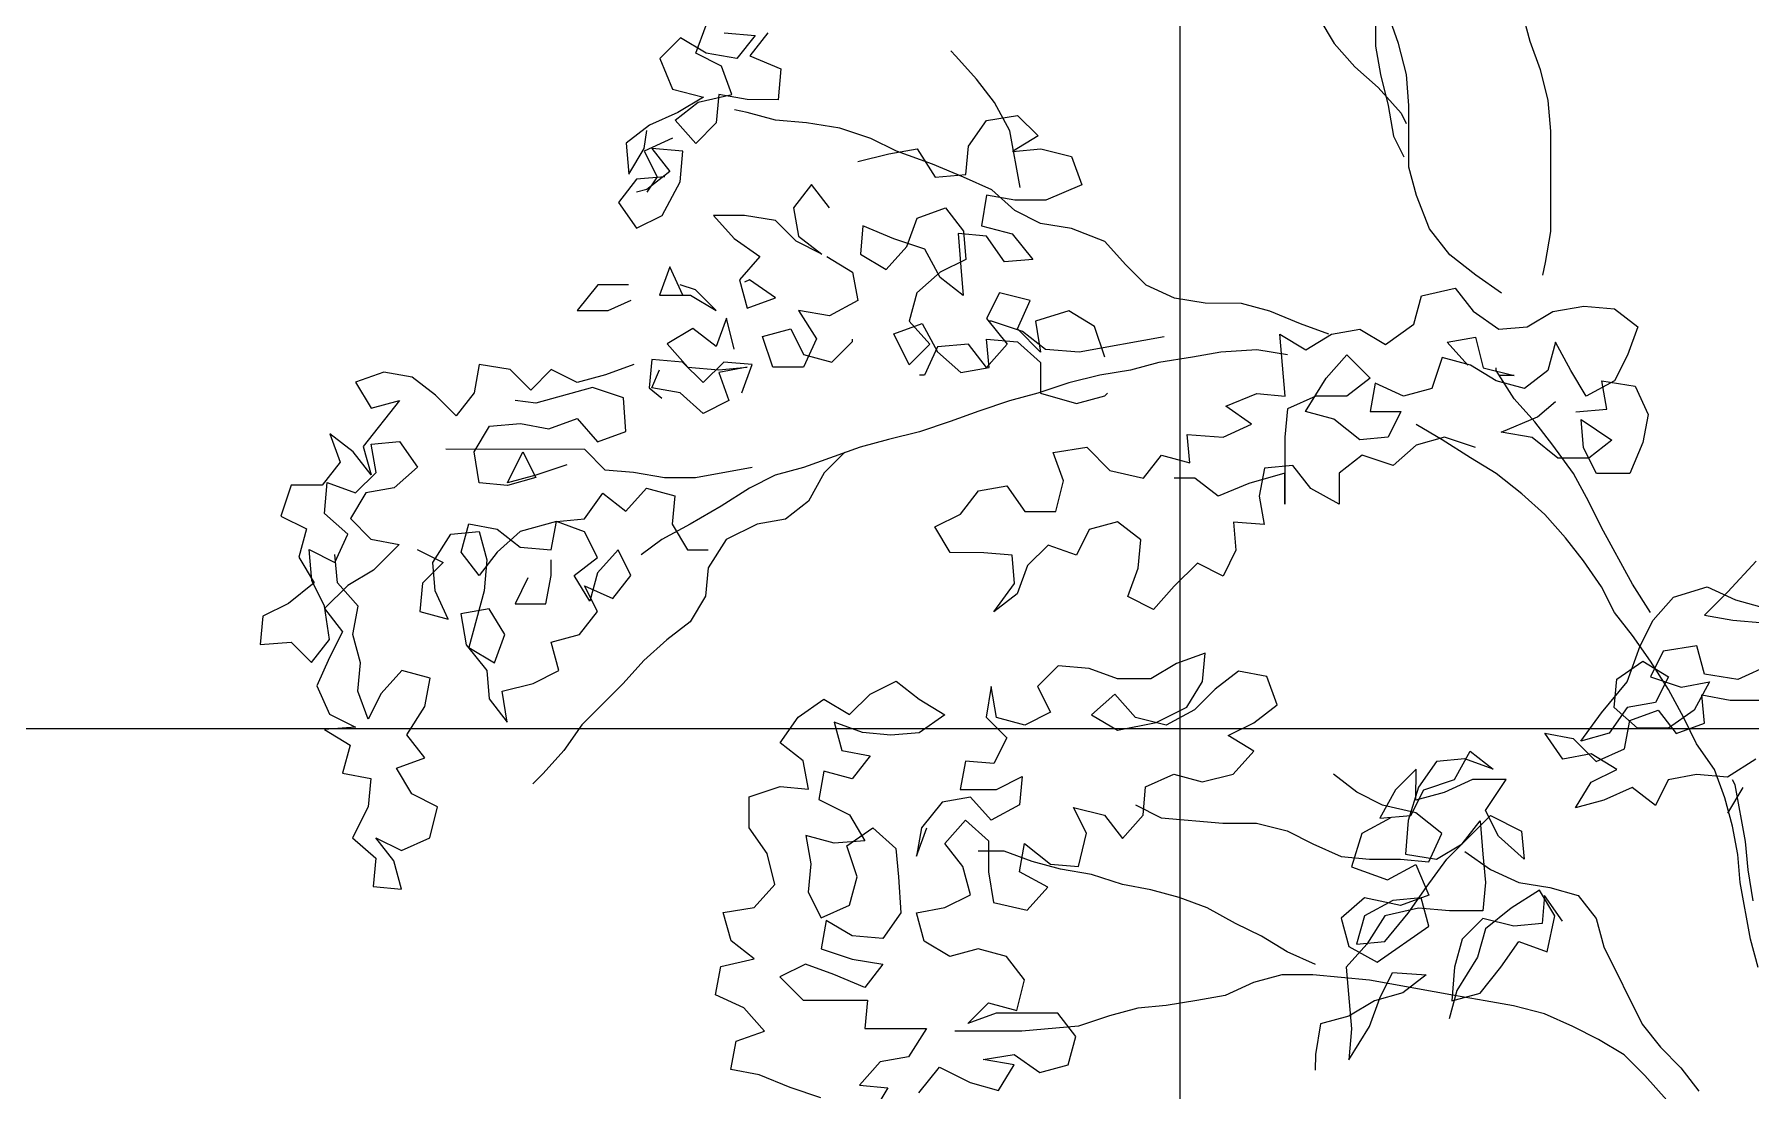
# Model space of a CAD drawing. Header units: millimetres. Extents: x 684983 to 685377, y 990360 to 990509.
# Drawn here: x 685171.336 to 685172.297, y 990437.835 to 990438.427 of the extents above; entities that cross this region are included whole.
import ezdxf

# ---------------------------------------------------------------- set-up
doc = ezdxf.new("R2010")
doc.units = ezdxf.units.MM
doc.layers.add('grid', color=8, linetype='Continuous', lineweight=9)
doc.layers.add('TEAK', color=7, linetype='Continuous')

# ---------------------------------------------------------------- blocks, each defined once
blk = doc.blocks.new('A$C25655A80')
at = {"color": 62}
for p, q in [((-0.45019, 1.7769), (-0.44443, 1.76728)), ((-0.42904, 1.77784), (-0.42905, 1.7663)), ((-0.42039, 1.76726), (-0.42423, 1.77784)), ((-0.37424, 1.77875), (-0.37137, 1.76817)), ((-0.6886, 1.76943), (-0.69629, 1.76174)), ((-0.67899, 1.76365), (-0.6886, 1.76943)), ((-0.68283, 1.76365), (-0.67898, 1.77422)), ((-0.67225, 1.77133), (-0.66072, 1.77036)), ((-0.66072, 1.77036), (-0.66745, 1.76172)), ((-0.65591, 1.77132), (-0.66265, 1.76267)), ((-0.67322, 1.75884), (-0.68283, 1.76365)), ((-0.66745, 1.76172), (-0.67899, 1.76365)), ((-0.66265, 1.76267), (-0.65112, 1.75786)), ((-0.58574, 1.7626), (-0.58766, 1.76453)), ((-0.57806, 1.75394), (-0.58574, 1.7626)), ((-0.44443, 1.76728), (-0.43674, 1.75862)), ((-0.42905, 1.7663), (-0.42713, 1.75573)), ((-0.41752, 1.75572), (-0.42039, 1.76726)), ((-0.37137, 1.76817), (-0.36753, 1.7576)), ((-0.69629, 1.76174), (-0.6915, 1.7502)), ((-0.66939, 1.74826), (-0.67322, 1.75884)), ((-0.65112, 1.75786), (-0.65209, 1.74632)), ((-0.43674, 1.75862), (-0.4281, 1.75092)), ((-0.36753, 1.7576), (-0.36466, 1.74606)), ((-0.6915, 1.7502), (-0.67996, 1.74731)), ((-0.57134, 1.74529), (-0.57806, 1.75394)), ((-0.4281, 1.75092), (-0.41946, 1.7413)), ((-0.42713, 1.75573), (-0.42426, 1.74419)), ((-0.41657, 1.74418), (-0.41752, 1.75572)), ((-0.69055, 1.73867), (-0.68189, 1.74539)), ((-0.67996, 1.74731), (-0.68958, 1.74155)), ((-0.68189, 1.74539), (-0.66939, 1.74826)), ((-0.6742, 1.74826), (-0.67517, 1.73769)), ((-0.66362, 1.74633), (-0.6742, 1.74826)), ((-0.65209, 1.74632), (-0.66362, 1.74633)), ((-0.56558, 1.73471), (-0.57134, 1.74529)), ((-0.42426, 1.74419), (-0.42235, 1.73265)), ((-0.41659, 1.72111), (-0.41657, 1.74418)), ((-0.36466, 1.74606), (-0.36371, 1.73452)), ((-0.70016, 1.73675), (-0.70882, 1.73003)), ((-0.68958, 1.74155), (-0.70016, 1.73675)), ((-0.68286, 1.73001), (-0.69055, 1.73867)), ((-0.67517, 1.73769), (-0.68286, 1.73001)), ((-0.66363, 1.74153), (-0.66843, 1.74249)), ((-0.65306, 1.73863), (-0.66363, 1.74153)), ((-0.64152, 1.73766), (-0.65306, 1.73863)), ((-0.62903, 1.73573), (-0.64152, 1.73766)), ((-0.58097, 1.72895), (-0.57423, 1.73856)), ((-0.57423, 1.73856), (-0.56269, 1.74047)), ((-0.56269, 1.74047), (-0.55501, 1.73277)), ((-0.41946, 1.7413), (-0.41754, 1.73745)), ((-0.70209, 1.7281), (-0.70112, 1.73483)), ((-0.69151, 1.73194), (-0.70209, 1.72714)), ((-0.61749, 1.73187), (-0.62903, 1.73573)), ((-0.60788, 1.72705), (-0.61749, 1.73187)), ((-0.56175, 1.71355), (-0.56558, 1.73471)), ((-0.55501, 1.73277), (-0.56463, 1.72702)), ((-0.42235, 1.73265), (-0.41851, 1.72496)), ((-0.36371, 1.73452), (-0.36374, 1.69703)), ((-0.70882, 1.73003), (-0.70787, 1.71849)), ((-0.70787, 1.71849), (-0.70209, 1.7281)), ((-0.70209, 1.72714), (-0.69729, 1.71752)), ((-0.69921, 1.7281), (-0.69249, 1.71944)), ((-0.68767, 1.72713), (-0.69921, 1.7281)), ((-0.68864, 1.71559), (-0.68767, 1.72713)), ((-0.62231, 1.72322), (-0.61077, 1.7261)), ((-0.61077, 1.7261), (-0.60019, 1.72801)), ((-0.59443, 1.72224), (-0.60788, 1.72705)), ((-0.60019, 1.72801), (-0.59347, 1.71743)), ((-0.58194, 1.71838), (-0.58097, 1.72895)), ((-0.56463, 1.72702), (-0.55405, 1.72797)), ((-0.55405, 1.72797), (-0.54252, 1.72507)), ((-0.54252, 1.72507), (-0.53868, 1.71449)), ((-0.69441, 1.71752), (-0.70499, 1.71657)), ((-0.69249, 1.71944), (-0.70114, 1.71272)), ((-0.69729, 1.71752), (-0.70114, 1.71176)), ((-0.5829, 1.71742), (-0.59443, 1.72224)), ((-0.59347, 1.71743), (-0.58194, 1.71838)), ((-0.41372, 1.71053), (-0.41659, 1.72111)), ((-0.70499, 1.71657), (-0.71172, 1.70792)), ((-0.70114, 1.71272), (-0.70499, 1.71176)), ((-0.69539, 1.7031), (-0.68864, 1.71559)), ((-0.63962, 1.71459), (-0.64636, 1.70594)), ((-0.6329, 1.70593), (-0.63962, 1.71459)), ((-0.57233, 1.7126), (-0.5829, 1.71742)), ((-0.56368, 1.7049), (-0.57233, 1.7126)), ((-0.53868, 1.71449), (-0.55215, 1.70874)), ((-0.71172, 1.70792), (-0.705, 1.6983)), ((-0.64636, 1.70594), (-0.64444, 1.69537)), ((-0.60022, 1.70205), (-0.58964, 1.70589)), ((-0.58964, 1.70589), (-0.58292, 1.69723)), ((-0.57425, 1.71068), (-0.57619, 1.69915)), ((-0.56368, 1.70875), (-0.57425, 1.71068)), ((-0.55215, 1.70874), (-0.56368, 1.70875)), ((-0.55408, 1.70009), (-0.56368, 1.7049)), ((-0.40892, 1.69803), (-0.41372, 1.71053)), ((-0.705, 1.6983), (-0.69539, 1.7031)), ((-0.67616, 1.70308), (-0.66848, 1.69443)), ((-0.66462, 1.70307), (-0.67616, 1.70308)), ((-0.65309, 1.70114), (-0.66462, 1.70307)), ((-0.64541, 1.69344), (-0.65309, 1.70114)), ((-0.62041, 1.69919), (-0.62138, 1.68862)), ((-0.60888, 1.69437), (-0.62041, 1.69919)), ((-0.60407, 1.69148), (-0.60022, 1.70205)), ((-0.57619, 1.69915), (-0.56465, 1.69625)), ((-0.54254, 1.69816), (-0.55408, 1.70009)), ((-0.66848, 1.69443), (-0.65887, 1.68769)), ((-0.6358, 1.68863), (-0.64541, 1.69344)), ((-0.64444, 1.69537), (-0.6358, 1.68863)), ((-0.59734, 1.69052), (-0.60888, 1.69437)), ((-0.57427, 1.6953), (-0.58484, 1.69627)), ((-0.58484, 1.69627), (-0.58389, 1.68377)), ((-0.58292, 1.69723), (-0.58197, 1.68666)), ((-0.56755, 1.68568), (-0.57427, 1.6953)), ((-0.56465, 1.69625), (-0.55697, 1.68663)), ((-0.53005, 1.69334), (-0.54254, 1.69816)), ((-0.52237, 1.68468), (-0.53005, 1.69334)), ((-0.40124, 1.68841), (-0.40892, 1.69803)), ((-0.36374, 1.69703), (-0.36567, 1.6855)), ((-0.65887, 1.68769), (-0.66657, 1.67904)), ((-0.63388, 1.68767), (-0.62427, 1.68189)), ((-0.62138, 1.68862), (-0.61177, 1.68284)), ((-0.61177, 1.68284), (-0.60407, 1.69148)), ((-0.59159, 1.67994), (-0.59734, 1.69052)), ((-0.58197, 1.68666), (-0.59158, 1.68186)), ((-0.55697, 1.68663), (-0.56755, 1.68568)), ((-0.39163, 1.68071), (-0.40124, 1.68841)), ((-0.36567, 1.6855), (-0.36664, 1.68069)), ((-0.69252, 1.68387), (-0.69637, 1.6733)), ((-0.68772, 1.6733), (-0.69252, 1.68387)), ((-0.62427, 1.68189), (-0.62236, 1.67131)), ((-0.59158, 1.68186), (-0.60024, 1.67418)), ((-0.58294, 1.6732), (-0.59159, 1.67994)), ((-0.58389, 1.68377), (-0.58294, 1.6732)), ((-0.51468, 1.67698), (-0.52237, 1.68468)), ((-0.38203, 1.67398), (-0.39163, 1.68071)), ((-0.71944, 1.67717), (-0.72714, 1.66756)), ((-0.70791, 1.67716), (-0.71944, 1.67717)), ((-0.69637, 1.6733), (-0.68484, 1.67329)), ((-0.68291, 1.67521), (-0.68868, 1.67714)), ((-0.68484, 1.67329), (-0.67523, 1.66752)), ((-0.67523, 1.66752), (-0.68291, 1.67521)), ((-0.66657, 1.67904), (-0.66369, 1.66847)), ((-0.66272, 1.67904), (-0.66465, 1.67808)), ((-0.65312, 1.6723), (-0.66272, 1.67904)), ((-0.60024, 1.67418), (-0.60314, 1.6636)), ((-0.56948, 1.67415), (-0.5743, 1.66454)), ((-0.55795, 1.67125), (-0.56948, 1.67415)), ((-0.50411, 1.67217), (-0.51468, 1.67698)), ((-0.41472, 1.66247), (-0.41183, 1.67304)), ((-0.41183, 1.67304), (-0.39933, 1.67591)), ((-0.39933, 1.67591), (-0.39261, 1.66726)), ((-0.72714, 1.66756), (-0.7156, 1.66755)), ((-0.7156, 1.66755), (-0.70695, 1.67139)), ((-0.66369, 1.66847), (-0.65312, 1.6723)), ((-0.64447, 1.66749), (-0.63775, 1.65691)), ((-0.63293, 1.66555), (-0.64447, 1.66749)), ((-0.62236, 1.67131), (-0.63293, 1.66555)), ((-0.56276, 1.66068), (-0.55795, 1.67125)), ((-0.54353, 1.6674), (-0.55603, 1.66356)), ((-0.53392, 1.66162), (-0.54353, 1.6674)), ((-0.49258, 1.67023), (-0.50411, 1.67217)), ((-0.47912, 1.67022), (-0.49258, 1.67023)), ((-0.46855, 1.66733), (-0.47912, 1.67022)), ((-0.45702, 1.66251), (-0.46855, 1.66733)), ((-0.39261, 1.66726), (-0.383, 1.66052)), ((-0.37243, 1.66147), (-0.36281, 1.66723)), ((-0.36281, 1.66723), (-0.35127, 1.66914)), ((-0.35127, 1.66914), (-0.33974, 1.66817)), ((-0.33974, 1.66817), (-0.33109, 1.66143)), ((-0.68389, 1.66079), (-0.69351, 1.65504)), ((-0.67524, 1.65406), (-0.68389, 1.66079)), ((-0.67139, 1.66463), (-0.67524, 1.65406)), ((-0.66851, 1.65309), (-0.67139, 1.66463)), ((-0.65794, 1.65789), (-0.64736, 1.66076)), ((-0.64736, 1.66076), (-0.64256, 1.65114)), ((-0.60891, 1.6588), (-0.59833, 1.66264)), ((-0.60314, 1.6636), (-0.59545, 1.65495)), ((-0.59833, 1.66264), (-0.59257, 1.65206)), ((-0.5743, 1.66454), (-0.56661, 1.65492)), ((-0.57237, 1.66358), (-0.57334, 1.66358)), ((-0.56084, 1.65972), (-0.57237, 1.66358)), ((-0.55412, 1.65202), (-0.56276, 1.66068)), ((-0.55603, 1.66356), (-0.55412, 1.65202)), ((-0.53009, 1.65008), (-0.53392, 1.66162)), ((-0.44645, 1.65865), (-0.45702, 1.66251)), ((-0.44549, 1.65865), (-0.43491, 1.66057)), ((-0.43491, 1.66057), (-0.4253, 1.65479)), ((-0.4253, 1.65479), (-0.41472, 1.66247)), ((-0.383, 1.66052), (-0.37243, 1.66147)), ((-0.33109, 1.66143), (-0.33494, 1.65086)), ((-0.69351, 1.65504), (-0.68582, 1.64638)), ((-0.6541, 1.64635), (-0.65794, 1.65789)), ((-0.63775, 1.65691), (-0.64257, 1.64634)), ((-0.63199, 1.64825), (-0.62429, 1.65593)), ((-0.62429, 1.65593), (-0.62429, 1.65689)), ((-0.60315, 1.64726), (-0.60891, 1.6588)), ((-0.59545, 1.65495), (-0.60315, 1.64726)), ((-0.59257, 1.65398), (-0.59739, 1.64341)), ((-0.58103, 1.65493), (-0.59257, 1.65398)), ((-0.57431, 1.64627), (-0.58103, 1.65493)), ((-0.56661, 1.65492), (-0.57431, 1.64627)), ((-0.5743, 1.65685), (-0.56277, 1.65588)), ((-0.57335, 1.64627), (-0.5743, 1.65685)), ((-0.56277, 1.65588), (-0.55412, 1.64818)), ((-0.5522, 1.65298), (-0.56084, 1.65972)), ((-0.50797, 1.65775), (-0.5397, 1.65201)), ((-0.46471, 1.65867), (-0.45511, 1.65289)), ((-0.46281, 1.6356), (-0.46471, 1.65867)), ((-0.45511, 1.65289), (-0.44549, 1.65865)), ((-0.40223, 1.65573), (-0.39166, 1.65764)), ((-0.39455, 1.64707), (-0.40223, 1.65573)), ((-0.39166, 1.65764), (-0.38878, 1.6461)), ((-0.36186, 1.65569), (-0.36475, 1.64512)), ((-0.3561, 1.64511), (-0.36186, 1.65569)), ((-0.76369, 1.64741), (-0.76562, 1.63684)), ((-0.75215, 1.64548), (-0.76369, 1.64741)), ((-0.70601, 1.64736), (-0.71659, 1.64352)), ((-0.69928, 1.64927), (-0.70025, 1.6387)), ((-0.68774, 1.6483), (-0.69928, 1.64927)), ((-0.68006, 1.6406), (-0.68774, 1.6483)), ((-0.67236, 1.64829), (-0.68006, 1.6406)), ((-0.66179, 1.64732), (-0.67236, 1.64829)), ((-0.66565, 1.63675), (-0.66179, 1.64732)), ((-0.64256, 1.65114), (-0.63199, 1.64825)), ((-0.59257, 1.65206), (-0.58393, 1.64436)), ((-0.55412, 1.64818), (-0.55413, 1.63664)), ((-0.5397, 1.65201), (-0.5522, 1.65298)), ((-0.5099, 1.64814), (-0.52048, 1.64526)), ((-0.49741, 1.65005), (-0.5099, 1.64814)), ((-0.48683, 1.65196), (-0.49741, 1.65005)), ((-0.47337, 1.65291), (-0.48683, 1.65196)), ((-0.46184, 1.65098), (-0.47337, 1.65291)), ((-0.44742, 1.64231), (-0.43973, 1.65096)), ((-0.43973, 1.65096), (-0.43108, 1.6423)), ((-0.40416, 1.64996), (-0.40801, 1.63843)), ((-0.39359, 1.64707), (-0.40416, 1.64996)), ((-0.38398, 1.64129), (-0.39359, 1.64707)), ((-0.33494, 1.65086), (-0.33976, 1.64125)), ((-0.79926, 1.64456), (-0.80984, 1.64072)), ((-0.80984, 1.64072), (-0.80408, 1.6311)), ((-0.78869, 1.64263), (-0.79926, 1.64456)), ((-0.78004, 1.63589), (-0.78869, 1.64263)), ((-0.74447, 1.63778), (-0.75215, 1.64548)), ((-0.73677, 1.64546), (-0.74447, 1.63778)), ((-0.72717, 1.64065), (-0.73677, 1.64546)), ((-0.71659, 1.64352), (-0.72717, 1.64065)), ((-0.69929, 1.6387), (-0.6964, 1.64543)), ((-0.68582, 1.64638), (-0.67429, 1.6454)), ((-0.66371, 1.64636), (-0.67429, 1.64444)), ((-0.67429, 1.6454), (-0.66371, 1.64636)), ((-0.67429, 1.64444), (-0.67045, 1.63387)), ((-0.64257, 1.64634), (-0.6541, 1.64635)), ((-0.59739, 1.64341), (-0.59931, 1.64341)), ((-0.58393, 1.64436), (-0.57335, 1.64627)), ((-0.53202, 1.64335), (-0.54356, 1.64048)), ((-0.52048, 1.64526), (-0.53202, 1.64335)), ((-0.45513, 1.62982), (-0.44742, 1.64231)), ((-0.43108, 1.6423), (-0.43974, 1.63558)), ((-0.38878, 1.6461), (-0.37725, 1.64321)), ((-0.38398, 1.64514), (-0.38398, 1.6461)), ((-0.37726, 1.63456), (-0.38398, 1.64514)), ((-0.37341, 1.6384), (-0.38398, 1.64129)), ((-0.37725, 1.64321), (-0.38302, 1.64322)), ((-0.36475, 1.64512), (-0.37341, 1.6384)), ((-0.35034, 1.6355), (-0.3561, 1.64511)), ((-0.33976, 1.64125), (-0.35034, 1.6355)), ((-0.34457, 1.64126), (-0.33207, 1.63932)), ((-0.34265, 1.63068), (-0.34457, 1.64126)), ((-0.77236, 1.62819), (-0.78004, 1.63589)), ((-0.76562, 1.63684), (-0.77236, 1.62819)), ((-0.7214, 1.63872), (-0.74255, 1.63297)), ((-0.70987, 1.63486), (-0.7214, 1.63872)), ((-0.70892, 1.62237), (-0.70987, 1.63486)), ((-0.70025, 1.6387), (-0.69545, 1.63485)), ((-0.68872, 1.63677), (-0.69929, 1.6387)), ((-0.68007, 1.62907), (-0.68872, 1.63677)), ((-0.5551, 1.63664), (-0.56567, 1.63377)), ((-0.54356, 1.64048), (-0.5551, 1.63664)), ((-0.55413, 1.63664), (-0.54068, 1.63279)), ((-0.54068, 1.63279), (-0.5301, 1.63566)), ((-0.5301, 1.63566), (-0.52914, 1.63662)), ((-0.48493, 1.63177), (-0.47339, 1.63657)), ((-0.47339, 1.63657), (-0.46281, 1.6356)), ((-0.45128, 1.63559), (-0.46185, 1.63079)), ((-0.43974, 1.63558), (-0.45128, 1.63559)), ((-0.42916, 1.64037), (-0.43109, 1.6298)), ((-0.41859, 1.63556), (-0.42916, 1.64037)), ((-0.40801, 1.63843), (-0.41859, 1.63556)), ((-0.36957, 1.6259), (-0.37726, 1.63456)), ((-0.33207, 1.63932), (-0.32727, 1.62875)), ((-0.7935, 1.63398), (-0.80698, 1.61669)), ((-0.80408, 1.6311), (-0.7935, 1.63398)), ((-0.74255, 1.63297), (-0.75024, 1.63394)), ((-0.67045, 1.63387), (-0.68007, 1.62907)), ((-0.57721, 1.62994), (-0.58779, 1.6261)), ((-0.56567, 1.63377), (-0.57721, 1.62994)), ((-0.47532, 1.62504), (-0.48493, 1.63177)), ((-0.46185, 1.63079), (-0.46283, 1.62022)), ((-0.44455, 1.62693), (-0.45513, 1.62982)), ((-0.43109, 1.6298), (-0.41956, 1.62979)), ((-0.41956, 1.62979), (-0.42437, 1.62018)), ((-0.38207, 1.62207), (-0.36861, 1.62782)), ((-0.36861, 1.62782), (-0.36188, 1.63358)), ((-0.35419, 1.62973), (-0.34265, 1.63068)), ((-0.32727, 1.62875), (-0.32921, 1.61817)), ((-0.81947, 1.62151), (-0.81563, 1.61093)), ((-0.81082, 1.61477), (-0.81947, 1.62151)), ((-0.76564, 1.61473), (-0.75986, 1.62433)), ((-0.75986, 1.62433), (-0.74833, 1.62529)), ((-0.74833, 1.62529), (-0.73776, 1.62335)), ((-0.73776, 1.62335), (-0.72718, 1.62719)), ((-0.72718, 1.62719), (-0.71949, 1.61853)), ((-0.71949, 1.61853), (-0.70892, 1.62237)), ((-0.59933, 1.62227), (-0.61087, 1.61939)), ((-0.58779, 1.6261), (-0.59933, 1.62227)), ((-0.4859, 1.62024), (-0.47532, 1.62504)), ((-0.43495, 1.61923), (-0.44455, 1.62693)), ((-0.40419, 1.6192), (-0.4138, 1.62498)), ((-0.37054, 1.62013), (-0.38207, 1.62207)), ((-0.36285, 1.61724), (-0.36957, 1.6259)), ((-0.35227, 1.62685), (-0.34074, 1.61914)), ((-0.35132, 1.61627), (-0.35227, 1.62685)), ((-0.80698, 1.61669), (-0.8041, 1.60611)), ((-0.80409, 1.61765), (-0.79352, 1.6186)), ((-0.80218, 1.60707), (-0.80409, 1.61765)), ((-0.79352, 1.6186), (-0.78679, 1.60898)), ((-0.7243, 1.61565), (-0.77621, 1.6157)), ((-0.71662, 1.60795), (-0.7243, 1.61565)), ((-0.62144, 1.61652), (-0.6426, 1.60885)), ((-0.61087, 1.61939), (-0.62144, 1.61652)), ((-0.54935, 1.61453), (-0.53685, 1.61644)), ((-0.53685, 1.61644), (-0.52821, 1.60778)), ((-0.49935, 1.62121), (-0.4859, 1.62024)), ((-0.4984, 1.61064), (-0.49935, 1.62121)), ((-0.46283, 1.62022), (-0.46285, 1.59522)), ((-0.42437, 1.62018), (-0.43495, 1.61923)), ((-0.4138, 1.61729), (-0.42246, 1.60961)), ((-0.40323, 1.62016), (-0.4138, 1.61729)), ((-0.39362, 1.61246), (-0.40419, 1.6192)), ((-0.39169, 1.61631), (-0.40323, 1.62016)), ((-0.36093, 1.61243), (-0.37054, 1.62013)), ((-0.35517, 1.60666), (-0.36285, 1.61724)), ((-0.34652, 1.60665), (-0.35132, 1.61627)), ((-0.34074, 1.61914), (-0.3494, 1.61242)), ((-0.32921, 1.61817), (-0.33402, 1.60664)), ((-0.81563, 1.61093), (-0.82237, 1.60228)), ((-0.8041, 1.60611), (-0.81082, 1.61477)), ((-0.78679, 1.60898), (-0.79545, 1.6013)), ((-0.76373, 1.60319), (-0.76564, 1.61473)), ((-0.75315, 1.60318), (-0.74738, 1.61471)), ((-0.74738, 1.61471), (-0.74258, 1.60509)), ((-0.73104, 1.60989), (-0.74258, 1.60605)), ((-0.66183, 1.60886), (-0.68298, 1.60504)), ((-0.6426, 1.60885), (-0.65318, 1.60597)), ((-0.62721, 1.6146), (-0.63491, 1.60692)), ((-0.54551, 1.60395), (-0.54935, 1.61453)), ((-0.51571, 1.60489), (-0.50897, 1.61353)), ((-0.50897, 1.61353), (-0.4984, 1.61064)), ((-0.47053, 1.60869), (-0.47246, 1.59812)), ((-0.45995, 1.60964), (-0.47053, 1.60869)), ((-0.45323, 1.60098), (-0.45995, 1.60964)), ((-0.43399, 1.61346), (-0.44265, 1.60674)), ((-0.42246, 1.60961), (-0.43399, 1.61346)), ((-0.38401, 1.60669), (-0.39362, 1.61246)), ((-0.3494, 1.61242), (-0.36093, 1.61243)), ((-0.8339, 1.60229), (-0.83776, 1.59076)), ((-0.82237, 1.60228), (-0.8339, 1.60229)), ((-0.82142, 1.59171), (-0.82045, 1.60324)), ((-0.82045, 1.60324), (-0.80987, 1.59939)), ((-0.80987, 1.59939), (-0.80218, 1.60707)), ((-0.75316, 1.60222), (-0.76373, 1.60319)), ((-0.74258, 1.60509), (-0.75316, 1.60222)), ((-0.74258, 1.60605), (-0.75315, 1.60318)), ((-0.70605, 1.60698), (-0.71662, 1.60795)), ((-0.69451, 1.60505), (-0.70605, 1.60698)), ((-0.68298, 1.60504), (-0.69451, 1.60505)), ((-0.65318, 1.60597), (-0.66279, 1.60117)), ((-0.63491, 1.60692), (-0.64069, 1.59635)), ((-0.54841, 1.59242), (-0.54551, 1.60395)), ((-0.52821, 1.60778), (-0.51571, 1.60489)), ((-0.49649, 1.60487), (-0.50418, 1.60487)), ((-0.48784, 1.59813), (-0.49649, 1.60487)), ((-0.4763, 1.60293), (-0.48784, 1.59813)), ((-0.46284, 1.60676), (-0.4763, 1.60293)), ((-0.46285, 1.59522), (-0.46284, 1.60676)), ((-0.44265, 1.60674), (-0.44266, 1.59521)), ((-0.37441, 1.59899), (-0.38401, 1.60669)), ((-0.34941, 1.59608), (-0.35517, 1.60666)), ((-0.33402, 1.60664), (-0.34652, 1.60665)), ((-0.80603, 1.59938), (-0.81181, 1.58978)), ((-0.79545, 1.6013), (-0.80603, 1.59938)), ((-0.72433, 1.5897), (-0.71759, 1.5993)), ((-0.71759, 1.5993), (-0.70894, 1.59257)), ((-0.70894, 1.59257), (-0.70125, 1.60121)), ((-0.70125, 1.60121), (-0.69067, 1.59832)), ((-0.69067, 1.59832), (-0.69165, 1.58774)), ((-0.66279, 1.60117), (-0.67337, 1.59446)), ((-0.64069, 1.59635), (-0.64935, 1.58963)), ((-0.58398, 1.59149), (-0.57724, 1.60013)), ((-0.57724, 1.60013), (-0.56666, 1.60205)), ((-0.56666, 1.60205), (-0.55994, 1.59243)), ((-0.47246, 1.59812), (-0.47055, 1.58754)), ((-0.44266, 1.59521), (-0.45323, 1.60098)), ((-0.36576, 1.59129), (-0.37441, 1.59899)), ((-0.34462, 1.58646), (-0.34941, 1.59608)), ((-0.83776, 1.59076), (-0.82815, 1.58595)), ((-0.81277, 1.58401), (-0.82142, 1.59171)), ((-0.81181, 1.58978), (-0.80412, 1.58208)), ((-0.7349, 1.58874), (-0.72433, 1.5897)), ((-0.67337, 1.59446), (-0.68492, 1.58774)), ((-0.64935, 1.58963), (-0.65992, 1.58771)), ((-0.59359, 1.58669), (-0.58398, 1.59149)), ((-0.55994, 1.59243), (-0.54841, 1.59242)), ((-0.35808, 1.58263), (-0.36576, 1.59129)), ((-0.82815, 1.58595), (-0.83105, 1.57537)), ((-0.81759, 1.57344), (-0.81277, 1.58401)), ((-0.78106, 1.57341), (-0.77432, 1.58397)), ((-0.77432, 1.58397), (-0.76375, 1.58492)), ((-0.77048, 1.57724), (-0.76759, 1.58781)), ((-0.76759, 1.58781), (-0.75702, 1.58588)), ((-0.76375, 1.58492), (-0.76087, 1.57435)), ((-0.75702, 1.58588), (-0.74837, 1.57914)), ((-0.74836, 1.58491), (-0.75702, 1.57723)), ((-0.7349, 1.58874), (-0.74836, 1.58491)), ((-0.73684, 1.57817), (-0.7349, 1.58874)), ((-0.72433, 1.58489), (-0.7349, 1.58874)), ((-0.71953, 1.57527), (-0.72433, 1.58489)), ((-0.68492, 1.58774), (-0.6955, 1.58198)), ((-0.69165, 1.58774), (-0.68589, 1.57812)), ((-0.65992, 1.58771), (-0.67146, 1.58196)), ((-0.58783, 1.57707), (-0.59359, 1.58669)), ((-0.53592, 1.58568), (-0.54073, 1.57607)), ((-0.52534, 1.58855), (-0.53592, 1.58568)), ((-0.51669, 1.58181), (-0.52534, 1.58855)), ((-0.48208, 1.58851), (-0.48113, 1.57794)), ((-0.47055, 1.58754), (-0.48208, 1.58851)), ((-0.3331, 1.5653), (-0.34462, 1.58646)), ((-0.8272, 1.57825), (-0.81759, 1.57344)), ((-0.82625, 1.56672), (-0.8272, 1.57825)), ((-0.80412, 1.58208), (-0.79355, 1.58015)), ((-0.79355, 1.58015), (-0.80317, 1.57054)), ((-0.78682, 1.57822), (-0.77721, 1.5734)), ((-0.76376, 1.56858), (-0.77048, 1.57724)), ((-0.75702, 1.57723), (-0.76376, 1.56858)), ((-0.74837, 1.57914), (-0.73684, 1.57817)), ((-0.71184, 1.57815), (-0.71954, 1.5695)), ((-0.70704, 1.56853), (-0.71184, 1.57815)), ((-0.6955, 1.58198), (-0.70319, 1.57622)), ((-0.68589, 1.57812), (-0.6782, 1.57812)), ((-0.67146, 1.58196), (-0.6782, 1.57139)), ((-0.57534, 1.57706), (-0.58783, 1.57707)), ((-0.56476, 1.57609), (-0.57534, 1.57706)), ((-0.5513, 1.57992), (-0.559, 1.57224)), ((-0.54073, 1.57607), (-0.5513, 1.57992)), ((-0.51766, 1.57124), (-0.51669, 1.58181)), ((-0.48113, 1.57794), (-0.48594, 1.56833)), ((-0.35136, 1.57397), (-0.35808, 1.58263)), ((-0.83105, 1.57537), (-0.82529, 1.56576)), ((-0.81663, 1.56575), (-0.81759, 1.57632)), ((-0.80317, 1.57054), (-0.81279, 1.56478)), ((-0.77721, 1.5734), (-0.78491, 1.56572)), ((-0.78011, 1.56283), (-0.78106, 1.57341)), ((-0.76087, 1.57435), (-0.76184, 1.56281)), ((-0.73684, 1.56856), (-0.73684, 1.57433)), ((-0.72819, 1.56855), (-0.71953, 1.57527)), ((-0.6782, 1.57139), (-0.67917, 1.56081)), ((-0.56381, 1.56552), (-0.56476, 1.57609)), ((-0.559, 1.57224), (-0.56285, 1.56167)), ((-0.52152, 1.56067), (-0.51766, 1.57124)), ((-0.49555, 1.57314), (-0.50421, 1.5645)), ((-0.48594, 1.56833), (-0.49555, 1.57314)), ((-0.34464, 1.56435), (-0.35136, 1.57397)), ((-0.28695, 1.57391), (-0.29753, 1.56239)), ((-0.82529, 1.56576), (-0.83491, 1.55807)), ((-0.82145, 1.5571), (-0.82625, 1.56672)), ((-0.81279, 1.56478), (-0.82145, 1.55614)), ((-0.80895, 1.55709), (-0.81663, 1.56575)), ((-0.78491, 1.56572), (-0.78588, 1.55514)), ((-0.7455, 1.5676), (-0.75031, 1.558)), ((-0.73878, 1.55799), (-0.73684, 1.56856)), ((-0.72243, 1.55893), (-0.72819, 1.56855)), ((-0.72435, 1.5647), (-0.71378, 1.55989)), ((-0.71955, 1.55508), (-0.72435, 1.5647)), ((-0.71954, 1.5695), (-0.72243, 1.55893)), ((-0.71378, 1.55989), (-0.70704, 1.56853)), ((-0.57151, 1.55495), (-0.56381, 1.56552)), ((-0.50421, 1.5645), (-0.51191, 1.55586)), ((-0.33984, 1.55474), (-0.34464, 1.56435)), ((-0.32638, 1.55472), (-0.3331, 1.5653)), ((-0.31772, 1.56048), (-0.30522, 1.56432)), ((-0.30522, 1.56432), (-0.29465, 1.5595)), ((-0.83491, 1.55807), (-0.84452, 1.55328)), ((-0.77531, 1.55225), (-0.78011, 1.56283)), ((-0.76184, 1.56281), (-0.76763, 1.54167)), ((-0.75031, 1.558), (-0.73878, 1.55799)), ((-0.67917, 1.56081), (-0.68495, 1.55121)), ((-0.56285, 1.56167), (-0.57151, 1.55495)), ((-0.51191, 1.55586), (-0.52152, 1.56067)), ((-0.32542, 1.55184), (-0.31772, 1.56048)), ((-0.29753, 1.56239), (-0.30619, 1.55374)), ((-0.29465, 1.5595), (-0.2812, 1.55564)), ((-0.84452, 1.55328), (-0.84549, 1.5427)), ((-0.81954, 1.5446), (-0.82145, 1.5571)), ((-0.82145, 1.55614), (-0.81473, 1.54748)), ((-0.81088, 1.54652), (-0.80895, 1.55709)), ((-0.78588, 1.55514), (-0.77531, 1.55225)), ((-0.75993, 1.55608), (-0.7705, 1.55417)), ((-0.7705, 1.55417), (-0.76859, 1.54263)), ((-0.75417, 1.54646), (-0.75993, 1.55608)), ((-0.72629, 1.54644), (-0.71955, 1.55508)), ((-0.68495, 1.55121), (-0.69361, 1.54449)), ((-0.33312, 1.54608), (-0.33984, 1.55474)), ((-0.33024, 1.54223), (-0.32542, 1.55184)), ((-0.30619, 1.55374), (-0.29562, 1.55181)), ((-0.29562, 1.55181), (-0.28409, 1.55084)), ((-0.82628, 1.53596), (-0.81954, 1.5446)), ((-0.81473, 1.54748), (-0.81954, 1.53787)), ((-0.80801, 1.53594), (-0.81088, 1.54652)), ((-0.75802, 1.53589), (-0.75417, 1.54646)), ((-0.73687, 1.54356), (-0.72629, 1.54644)), ((-0.69361, 1.54449), (-0.70227, 1.5368)), ((-0.3264, 1.53646), (-0.33312, 1.54608)), ((-0.84549, 1.5427), (-0.83396, 1.54365)), ((-0.83396, 1.54365), (-0.82628, 1.53596)), ((-0.76859, 1.54263), (-0.76091, 1.53301)), ((-0.76763, 1.54167), (-0.75802, 1.53589)), ((-0.73399, 1.53299), (-0.73687, 1.54356)), ((-0.4927, 1.5395), (-0.50328, 1.53566)), ((-0.49367, 1.52892), (-0.4927, 1.5395)), ((-0.33506, 1.52878), (-0.33024, 1.54223)), ((-0.32159, 1.5403), (-0.3264, 1.53069)), ((-0.30909, 1.54221), (-0.32159, 1.5403)), ((-0.30621, 1.53163), (-0.30909, 1.54221)), ((-0.81954, 1.53787), (-0.82436, 1.5273)), ((-0.80898, 1.52537), (-0.80801, 1.53594)), ((-0.79263, 1.53304), (-0.80033, 1.5244)), ((-0.78206, 1.53015), (-0.79263, 1.53304)), ((-0.76091, 1.53301), (-0.75996, 1.52244)), ((-0.74361, 1.52819), (-0.73399, 1.53299)), ((-0.70227, 1.5368), (-0.70996, 1.52816)), ((-0.5475, 1.53474), (-0.5552, 1.52706)), ((-0.53596, 1.53377), (-0.5475, 1.53474)), ((-0.52539, 1.52991), (-0.53596, 1.53377)), ((-0.50328, 1.53566), (-0.5129, 1.5299)), ((-0.48021, 1.53275), (-0.48887, 1.52603)), ((-0.46964, 1.53082), (-0.48021, 1.53275)), ((-0.3389, 1.52974), (-0.32928, 1.53646)), ((-0.32928, 1.53646), (-0.31967, 1.53069)), ((-0.31968, 1.52588), (-0.3264, 1.53646)), ((-0.28122, 1.53546), (-0.29372, 1.5297)), ((-0.82436, 1.5273), (-0.81956, 1.51672)), ((-0.80515, 1.51479), (-0.80898, 1.52537)), ((-0.78399, 1.51957), (-0.78206, 1.53015)), ((-0.75515, 1.52532), (-0.74361, 1.52819)), ((-0.75324, 1.51378), (-0.75515, 1.52532)), ((-0.70996, 1.52816), (-0.72536, 1.51279)), ((-0.61768, 1.52423), (-0.60807, 1.52903)), ((-0.60807, 1.52903), (-0.59942, 1.52229)), ((-0.5725, 1.52707), (-0.57443, 1.51554)), ((-0.57059, 1.51553), (-0.5725, 1.52707)), ((-0.5552, 1.52706), (-0.5504, 1.51744)), ((-0.5129, 1.5299), (-0.52539, 1.52991)), ((-0.49945, 1.51931), (-0.49367, 1.52892)), ((-0.48887, 1.52603), (-0.49656, 1.51835)), ((-0.4658, 1.52024), (-0.46964, 1.53082)), ((-0.34468, 1.51725), (-0.33506, 1.52878)), ((-0.33987, 1.51917), (-0.3389, 1.52974)), ((-0.3264, 1.53069), (-0.31487, 1.52684)), ((-0.31967, 1.53069), (-0.32449, 1.52108)), ((-0.31392, 1.5153), (-0.31968, 1.52588)), ((-0.31487, 1.52684), (-0.30429, 1.52875)), ((-0.30429, 1.52875), (-0.31007, 1.51818)), ((-0.29372, 1.5297), (-0.30621, 1.53163)), ((-0.80033, 1.5244), (-0.80515, 1.51479)), ((-0.79073, 1.50901), (-0.78399, 1.51957)), ((-0.75996, 1.52244), (-0.75324, 1.51378)), ((-0.64461, 1.5156), (-0.63499, 1.52232)), ((-0.63499, 1.52232), (-0.62538, 1.51655)), ((-0.62538, 1.51655), (-0.61768, 1.52423)), ((-0.59942, 1.52229), (-0.58981, 1.51651)), ((-0.52636, 1.52415), (-0.53502, 1.51646)), ((-0.51868, 1.51549), (-0.52636, 1.52415)), ((-0.51099, 1.51356), (-0.49945, 1.51931)), ((-0.47446, 1.51352), (-0.4658, 1.52024)), ((-0.33507, 1.51916), (-0.3418, 1.50956)), ((-0.33123, 1.51147), (-0.33987, 1.51917)), ((-0.32449, 1.52108), (-0.33507, 1.51916)), ((-0.30718, 1.52394), (-0.29661, 1.52201)), ((-0.30623, 1.51337), (-0.30718, 1.52394)), ((-0.29661, 1.52201), (-0.28507, 1.522)), ((-0.81956, 1.51672), (-0.80995, 1.51191)), ((-0.72536, 1.51279), (-0.7321, 1.50319)), ((-0.65135, 1.506), (-0.64461, 1.5156)), ((-0.63115, 1.51367), (-0.62828, 1.50309)), ((-0.62058, 1.50981), (-0.63115, 1.51367)), ((-0.58981, 1.51651), (-0.59943, 1.50979)), ((-0.57443, 1.51554), (-0.56675, 1.50784)), ((-0.56002, 1.51264), (-0.57059, 1.51553)), ((-0.5504, 1.51744), (-0.56002, 1.51264)), ((-0.53502, 1.51646), (-0.52541, 1.51069)), ((-0.52541, 1.51069), (-0.51099, 1.51356)), ((-0.50714, 1.51259), (-0.51868, 1.51549)), ((-0.49656, 1.51835), (-0.50714, 1.51259)), ((-0.48408, 1.50873), (-0.47446, 1.51352)), ((-0.35238, 1.50668), (-0.34468, 1.51725)), ((-0.33604, 1.50378), (-0.33411, 1.51436)), ((-0.33411, 1.51436), (-0.32353, 1.51819)), ((-0.32353, 1.51819), (-0.31681, 1.50953)), ((-0.31007, 1.51818), (-0.31969, 1.51146)), ((-0.31681, 1.50953), (-0.30623, 1.51337)), ((-0.30912, 1.50568), (-0.31392, 1.5153)), ((-0.80995, 1.51191), (-0.82149, 1.51096)), ((-0.82149, 1.51096), (-0.81188, 1.50518)), ((-0.78401, 1.50035), (-0.79073, 1.50901)), ((-0.61001, 1.50884), (-0.62058, 1.50981)), ((-0.59943, 1.50979), (-0.61001, 1.50884)), ((-0.56675, 1.50784), (-0.57156, 1.49823)), ((-0.47447, 1.50295), (-0.48408, 1.50873)), ((-0.36584, 1.50958), (-0.35526, 1.50765)), ((-0.35912, 1.49996), (-0.36584, 1.50958)), ((-0.35526, 1.50765), (-0.34662, 1.49899)), ((-0.3418, 1.50956), (-0.35238, 1.50668)), ((-0.31969, 1.51146), (-0.33123, 1.51147)), ((-0.81188, 1.50518), (-0.81478, 1.49461)), ((-0.79459, 1.49651), (-0.78401, 1.50035)), ((-0.7321, 1.50319), (-0.7398, 1.49454)), ((-0.6427, 1.49926), (-0.65135, 1.506)), ((-0.62828, 1.50309), (-0.6177, 1.50116)), ((-0.6177, 1.50116), (-0.62444, 1.49251)), ((-0.48217, 1.4943), (-0.47447, 1.50295)), ((-0.39564, 1.49999), (-0.40622, 1.49904)), ((-0.3995, 1.49231), (-0.39372, 1.50288)), ((-0.38507, 1.49614), (-0.39564, 1.49999)), ((-0.39372, 1.50288), (-0.38507, 1.49614)), ((-0.34854, 1.50187), (-0.35912, 1.49996)), ((-0.33893, 1.4961), (-0.34854, 1.50187)), ((-0.34662, 1.49899), (-0.33604, 1.50378)), ((-0.3024, 1.49606), (-0.30912, 1.50568)), ((-0.28702, 1.49989), (-0.2976, 1.49317)), ((-0.81478, 1.49461), (-0.8042, 1.49268)), ((-0.78883, 1.48689), (-0.79459, 1.49651)), ((-0.7398, 1.49454), (-0.74364, 1.4907)), ((-0.64079, 1.48868), (-0.6427, 1.49926)), ((-0.63501, 1.49541), (-0.63695, 1.48483)), ((-0.62444, 1.49251), (-0.63501, 1.49541)), ((-0.58214, 1.4992), (-0.58407, 1.48863)), ((-0.57156, 1.49823), (-0.58214, 1.4992)), ((-0.57061, 1.48862), (-0.56099, 1.49342)), ((-0.56099, 1.49342), (-0.56197, 1.48284)), ((-0.51486, 1.48953), (-0.50428, 1.49432)), ((-0.50428, 1.49432), (-0.49371, 1.49143)), ((-0.49371, 1.49143), (-0.48217, 1.4943)), ((-0.43603, 1.48753), (-0.44468, 1.49427)), ((-0.41391, 1.49616), (-0.42161, 1.48848)), ((-0.41392, 1.48463), (-0.41391, 1.49616)), ((-0.40622, 1.49904), (-0.41296, 1.48943)), ((-0.34855, 1.4913), (-0.33893, 1.4961)), ((-0.30913, 1.49415), (-0.31971, 1.49223)), ((-0.2976, 1.49317), (-0.30913, 1.49415)), ((-0.29857, 1.48548), (-0.3024, 1.49606)), ((-0.8042, 1.49268), (-0.80518, 1.4821)), ((-0.77922, 1.48208), (-0.78883, 1.48689)), ((-0.6629, 1.48582), (-0.65136, 1.48965)), ((-0.65136, 1.48965), (-0.64079, 1.48868)), ((-0.58407, 1.48863), (-0.57061, 1.48862)), ((-0.51583, 1.47895), (-0.51486, 1.48953)), ((-0.42642, 1.48272), (-0.43603, 1.48753)), ((-0.42161, 1.48848), (-0.42739, 1.47791)), ((-0.41296, 1.48943), (-0.41681, 1.47694)), ((-0.41585, 1.47886), (-0.41104, 1.48847)), ((-0.40335, 1.4875), (-0.41392, 1.48463)), ((-0.41104, 1.48847), (-0.3995, 1.49231)), ((-0.39277, 1.4923), (-0.40335, 1.4875)), ((-0.38027, 1.49229), (-0.39277, 1.4923)), ((-0.38797, 1.48076), (-0.38027, 1.49229)), ((-0.35433, 1.48169), (-0.34855, 1.4913)), ((-0.33317, 1.48936), (-0.34375, 1.48456)), ((-0.32452, 1.48262), (-0.33317, 1.48936)), ((-0.31971, 1.49223), (-0.32452, 1.48262)), ((-0.29183, 1.48932), (-0.29761, 1.47972)), ((-0.29472, 1.49029), (-0.29568, 1.49221)), ((-0.29089, 1.46914), (-0.29472, 1.49029)), ((-0.80518, 1.4821), (-0.81095, 1.47057)), ((-0.78212, 1.47055), (-0.77922, 1.48208)), ((-0.66291, 1.47428), (-0.6629, 1.48582)), ((-0.63695, 1.48483), (-0.62542, 1.47905)), ((-0.5908, 1.48383), (-0.5985, 1.47422)), ((-0.58023, 1.48574), (-0.5908, 1.48383)), ((-0.57255, 1.47708), (-0.58023, 1.48574)), ((-0.56197, 1.48284), (-0.57255, 1.47708)), ((-0.54178, 1.48186), (-0.53025, 1.47897)), ((-0.53698, 1.47224), (-0.54178, 1.48186)), ((-0.51871, 1.4828), (-0.5091, 1.47799)), ((-0.41393, 1.47982), (-0.42642, 1.48272)), ((-0.38317, 1.47114), (-0.38797, 1.48076)), ((-0.34375, 1.48456), (-0.35433, 1.48169)), ((-0.29569, 1.47491), (-0.29857, 1.48548)), ((-0.65619, 1.46466), (-0.66291, 1.47428)), ((-0.62639, 1.46752), (-0.61677, 1.47424)), ((-0.62542, 1.47905), (-0.61966, 1.46944)), ((-0.61677, 1.47424), (-0.60812, 1.46654)), ((-0.60044, 1.46365), (-0.59658, 1.47422)), ((-0.5985, 1.47422), (-0.60044, 1.46365)), ((-0.58986, 1.46845), (-0.58216, 1.47709)), ((-0.58216, 1.47709), (-0.57351, 1.46939)), ((-0.53025, 1.47897), (-0.52353, 1.47031)), ((-0.52353, 1.47031), (-0.51583, 1.47895)), ((-0.5091, 1.47799), (-0.48603, 1.47604)), ((-0.48603, 1.47604), (-0.47353, 1.47603)), ((-0.47353, 1.47603), (-0.462, 1.47314)), ((-0.42354, 1.47791), (-0.43412, 1.47215)), ((-0.42739, 1.47791), (-0.41585, 1.47886)), ((-0.41681, 1.47694), (-0.41779, 1.46445)), ((-0.40432, 1.47212), (-0.41393, 1.47982)), ((-0.40241, 1.46251), (-0.38605, 1.47884)), ((-0.39664, 1.46827), (-0.3899, 1.47692)), ((-0.3899, 1.47692), (-0.38895, 1.46442)), ((-0.38605, 1.47884), (-0.37452, 1.47306)), ((-0.29378, 1.46433), (-0.29569, 1.47491)), ((-0.81095, 1.47057), (-0.80231, 1.46287)), ((-0.8023, 1.47057), (-0.79269, 1.46575)), ((-0.79558, 1.46191), (-0.8023, 1.47057)), ((-0.79269, 1.46575), (-0.78212, 1.47055)), ((-0.64176, 1.47138), (-0.63985, 1.4608)), ((-0.63119, 1.46849), (-0.64176, 1.47138)), ((-0.61966, 1.46944), (-0.63119, 1.46849)), ((-0.58314, 1.45979), (-0.58986, 1.46845)), ((-0.57351, 1.46939), (-0.57352, 1.45786)), ((-0.56199, 1.45785), (-0.56006, 1.46842)), ((-0.56006, 1.46842), (-0.55045, 1.46072)), ((-0.53988, 1.45975), (-0.53698, 1.47224)), ((-0.462, 1.47314), (-0.45239, 1.46832)), ((-0.45239, 1.46832), (-0.44182, 1.46351)), ((-0.43412, 1.47215), (-0.43798, 1.45966)), ((-0.40914, 1.46155), (-0.40432, 1.47212)), ((-0.40625, 1.46251), (-0.39664, 1.46827)), ((-0.37357, 1.46248), (-0.38317, 1.47114)), ((-0.37452, 1.47306), (-0.37357, 1.46248)), ((-0.28994, 1.45856), (-0.29089, 1.46914)), ((-0.80231, 1.46287), (-0.80328, 1.4523)), ((-0.79271, 1.45133), (-0.79558, 1.46191)), ((-0.65332, 1.45313), (-0.65619, 1.46466)), ((-0.62255, 1.45598), (-0.62639, 1.46752)), ((-0.60812, 1.46654), (-0.60717, 1.45597)), ((-0.56775, 1.46554), (-0.57736, 1.46555)), ((-0.55718, 1.46169), (-0.56775, 1.46554)), ((-0.54661, 1.4588), (-0.55718, 1.46169)), ((-0.44182, 1.46351), (-0.43125, 1.46254)), ((-0.43125, 1.46254), (-0.41971, 1.46252)), ((-0.41971, 1.46252), (-0.40914, 1.46155)), ((-0.41779, 1.46445), (-0.40625, 1.46251)), ((-0.41011, 1.45194), (-0.40241, 1.46251)), ((-0.39568, 1.46539), (-0.38607, 1.45865)), ((-0.38895, 1.46442), (-0.388, 1.45384)), ((-0.29283, 1.45376), (-0.29378, 1.46433)), ((-0.63985, 1.4608), (-0.64082, 1.45023)), ((-0.62545, 1.44541), (-0.62255, 1.45598)), ((-0.60717, 1.45597), (-0.60622, 1.44251)), ((-0.58026, 1.44921), (-0.58314, 1.45979)), ((-0.57352, 1.45786), (-0.57161, 1.44632)), ((-0.55142, 1.45207), (-0.56199, 1.45785)), ((-0.55045, 1.46072), (-0.53988, 1.45975)), ((-0.53507, 1.45686), (-0.54661, 1.4588)), ((-0.52354, 1.45301), (-0.53507, 1.45686)), ((-0.43798, 1.45966), (-0.42453, 1.45484)), ((-0.42453, 1.45484), (-0.41395, 1.4606)), ((-0.41395, 1.4606), (-0.40915, 1.44906)), ((-0.38607, 1.45865), (-0.3755, 1.45383)), ((-0.28803, 1.44702), (-0.28994, 1.45856)), ((-0.80328, 1.4523), (-0.79271, 1.45133)), ((-0.66101, 1.44448), (-0.65332, 1.45313)), ((-0.64082, 1.45023), (-0.63602, 1.44061)), ((-0.58988, 1.44442), (-0.58026, 1.44921)), ((-0.55912, 1.44343), (-0.55142, 1.45207)), ((-0.51297, 1.45107), (-0.52354, 1.45301)), ((-0.5024, 1.44818), (-0.51297, 1.45107)), ((-0.40915, 1.44906), (-0.41973, 1.44522)), ((-0.41685, 1.44233), (-0.41011, 1.45194)), ((-0.388, 1.45384), (-0.38897, 1.44327)), ((-0.36781, 1.45094), (-0.37839, 1.44422)), ((-0.3755, 1.45383), (-0.36397, 1.4519)), ((-0.36205, 1.44132), (-0.36781, 1.45094)), ((-0.36589, 1.44902), (-0.36686, 1.43844)), ((-0.35917, 1.4394), (-0.36589, 1.44902)), ((-0.36397, 1.4519), (-0.35339, 1.44901)), ((-0.35339, 1.44901), (-0.34667, 1.44035)), ((-0.289, 1.4326), (-0.29283, 1.45376)), ((-0.67255, 1.44257), (-0.66101, 1.44448)), ((-0.66968, 1.43199), (-0.67255, 1.44257)), ((-0.63602, 1.44061), (-0.62545, 1.44541)), ((-0.60622, 1.44251), (-0.61296, 1.4329)), ((-0.60045, 1.4425), (-0.58988, 1.44442)), ((-0.59758, 1.43193), (-0.60045, 1.4425)), ((-0.57161, 1.44632), (-0.55912, 1.44343)), ((-0.49183, 1.44433), (-0.5024, 1.44818)), ((-0.48126, 1.43855), (-0.49183, 1.44433)), ((-0.43318, 1.44812), (-0.44184, 1.44043)), ((-0.42261, 1.44715), (-0.43319, 1.44139)), ((-0.41973, 1.44522), (-0.43318, 1.44812)), ((-0.42551, 1.43177), (-0.41685, 1.44233)), ((-0.413, 1.44425), (-0.4255, 1.44138)), ((-0.41203, 1.4481), (-0.42261, 1.44715)), ((-0.40146, 1.44328), (-0.413, 1.44425)), ((-0.40916, 1.43752), (-0.41203, 1.4481)), ((-0.38897, 1.44327), (-0.40146, 1.44328)), ((-0.37839, 1.44422), (-0.38801, 1.43654)), ((-0.6341, 1.43965), (-0.63604, 1.42908)), ((-0.6245, 1.43387), (-0.6341, 1.43965)), ((-0.47165, 1.43373), (-0.48126, 1.43855)), ((-0.44184, 1.44043), (-0.43897, 1.42986)), ((-0.43319, 1.44139), (-0.43608, 1.43082)), ((-0.4255, 1.44138), (-0.43224, 1.43081)), ((-0.4284, 1.42408), (-0.40916, 1.43752)), ((-0.38897, 1.44039), (-0.39667, 1.4327)), ((-0.38801, 1.43654), (-0.39091, 1.42597)), ((-0.37744, 1.43749), (-0.38897, 1.44039)), ((-0.36686, 1.43844), (-0.37744, 1.43749)), ((-0.36495, 1.42787), (-0.36205, 1.44132)), ((-0.34667, 1.44035), (-0.3438, 1.42977)), ((-0.66103, 1.42525), (-0.66968, 1.43199)), ((-0.61296, 1.4329), (-0.6245, 1.43387)), ((-0.58797, 1.42615), (-0.59758, 1.43193)), ((-0.46204, 1.42796), (-0.47165, 1.43373)), ((-0.43224, 1.43081), (-0.43994, 1.42217)), ((-0.43897, 1.42986), (-0.4284, 1.42408)), ((-0.43608, 1.43082), (-0.42551, 1.43177)), ((-0.39667, 1.4327), (-0.39956, 1.42213)), ((-0.38226, 1.42212), (-0.37552, 1.43172)), ((-0.37552, 1.43172), (-0.36495, 1.42787)), ((-0.3438, 1.42977), (-0.32941, 1.40092)), ((-0.28613, 1.42203), (-0.289, 1.4326)), ((-0.67353, 1.42238), (-0.66103, 1.42525)), ((-0.64181, 1.42331), (-0.65143, 1.41852)), ((-0.63124, 1.41946), (-0.64181, 1.42331)), ((-0.63604, 1.42908), (-0.6245, 1.42522)), ((-0.6245, 1.42522), (-0.61297, 1.42329)), ((-0.61297, 1.42329), (-0.61971, 1.41464)), ((-0.5774, 1.42902), (-0.58797, 1.42615)), ((-0.56682, 1.42613), (-0.5774, 1.42902)), ((-0.5601, 1.41747), (-0.56682, 1.42613)), ((-0.45147, 1.42314), (-0.46204, 1.42796)), ((-0.39091, 1.42597), (-0.39861, 1.41348)), ((-0.67546, 1.41181), (-0.67353, 1.42238)), ((-0.65143, 1.41852), (-0.64278, 1.40986)), ((-0.61971, 1.41464), (-0.63124, 1.41946)), ((-0.563, 1.40594), (-0.5601, 1.41747)), ((-0.47455, 1.41643), (-0.48513, 1.41164)), ((-0.46397, 1.41931), (-0.47455, 1.41643)), ((-0.45244, 1.4193), (-0.46397, 1.41931)), ((-0.43129, 1.41735), (-0.45244, 1.4193)), ((-0.43994, 1.42217), (-0.43803, 1.3991)), ((-0.39957, 1.41156), (-0.43129, 1.41735)), ((-0.42745, 1.41062), (-0.42263, 1.42023)), ((-0.42263, 1.42023), (-0.41014, 1.41926)), ((-0.41014, 1.41926), (-0.4188, 1.41254)), ((-0.39956, 1.42213), (-0.40053, 1.40964)), ((-0.38996, 1.41251), (-0.38226, 1.42212)), ((-0.66489, 1.40699), (-0.67546, 1.41181)), ((-0.48513, 1.41164), (-0.4957, 1.40972)), ((-0.4313, 1.40005), (-0.42745, 1.41062)), ((-0.4188, 1.41254), (-0.42937, 1.40966)), ((-0.39861, 1.41348), (-0.4015, 1.40291)), ((-0.40053, 1.40964), (-0.38996, 1.41251)), ((-0.38804, 1.40962), (-0.39957, 1.41156)), ((-0.65721, 1.39833), (-0.66489, 1.40699)), ((-0.64278, 1.40986), (-0.61875, 1.40984)), ((-0.61875, 1.40984), (-0.61972, 1.39926)), ((-0.58127, 1.40115), (-0.57357, 1.40883)), ((-0.57069, 1.40498), (-0.58127, 1.40115)), ((-0.57357, 1.40883), (-0.563, 1.40594)), ((-0.54762, 1.40496), (-0.57069, 1.40498)), ((-0.5409, 1.39631), (-0.54762, 1.40496)), ((-0.52839, 1.40398), (-0.53993, 1.40015)), ((-0.51782, 1.40686), (-0.52839, 1.40398)), ((-0.50724, 1.40781), (-0.51782, 1.40686)), ((-0.4957, 1.40972), (-0.50724, 1.40781)), ((-0.43899, 1.4039), (-0.44957, 1.40103)), ((-0.42937, 1.40966), (-0.43899, 1.4039)), ((-0.37746, 1.40769), (-0.38804, 1.40962)), ((-0.36593, 1.4048), (-0.37746, 1.40769)), ((-0.35536, 1.39998), (-0.36593, 1.4048)), ((-0.66779, 1.3945), (-0.65721, 1.39833)), ((-0.61972, 1.39926), (-0.59665, 1.39924)), ((-0.59665, 1.39924), (-0.60339, 1.38867)), ((-0.56108, 1.39825), (-0.58608, 1.39827)), ((-0.53993, 1.40015), (-0.56108, 1.39825)), ((-0.44957, 1.40103), (-0.4515, 1.38949)), ((-0.43901, 1.38756), (-0.4313, 1.40005)), ((-0.43803, 1.3991), (-0.43901, 1.38756)), ((-0.34575, 1.39517), (-0.35536, 1.39998)), ((-0.32941, 1.40092), (-0.32268, 1.39226)), ((-0.66972, 1.38393), (-0.66779, 1.3945)), ((-0.54379, 1.38573), (-0.5409, 1.39631)), ((-0.33615, 1.38939), (-0.34575, 1.39517)), ((-0.32268, 1.39226), (-0.315, 1.38456)), ((-0.61396, 1.38676), (-0.62166, 1.37811)), ((-0.60339, 1.38867), (-0.61396, 1.38676)), ((-0.59955, 1.37521), (-0.59186, 1.38482)), ((-0.59186, 1.38482), (-0.58033, 1.37904)), ((-0.57551, 1.38769), (-0.56397, 1.3896)), ((-0.56398, 1.38575), (-0.57551, 1.38769)), ((-0.56975, 1.37614), (-0.56398, 1.38575)), ((-0.56397, 1.3896), (-0.55437, 1.38286)), ((-0.55437, 1.38286), (-0.54379, 1.38573)), ((-0.4515, 1.38949), (-0.45151, 1.38373)), ((-0.32846, 1.38169), (-0.33615, 1.38939)), ((-0.315, 1.38456), (-0.30828, 1.37591)), ((-0.65915, 1.38199), (-0.66972, 1.38393)), ((-0.64762, 1.37718), (-0.65915, 1.38199)), ((-0.62166, 1.37811), (-0.61109, 1.37714)), ((-0.58033, 1.37904), (-0.56975, 1.37614)), ((-0.3131, 1.36437), (-0.32846, 1.38169)), ((-0.63609, 1.37332), (-0.64762, 1.37718)), ((-0.61109, 1.37714), (-0.61687, 1.36754))]:
    blk.add_line(p, q, dxfattribs=at)
blk = doc.blocks.new('TR')
blk.add_blockref('A$C25655A80', (0.01921, 0.01485, 1.34531))

msp = doc.modelspace()

# ---------------------------------------------------------------- linework, layer by layer
at = {"layer": 'grid'}
for p, q in [((685171.9771, 990509.15479), (685171.9771, 990370.8996)), ((685221.15913, 990438.03806), (685118.72704, 990438.03806))]:
    msp.add_line(p, q, dxfattribs=at)

# ---------------------------------------------------------------- block references
at = {"layer": 'TEAK', "xscale": 1.5, "yscale": 1.5, "zscale": 1.5}
msp.add_blockref('TR', (685172.70147, 990435.749, 99.599), dxfattribs=at)

doc.saveas('drawing.dxf')
